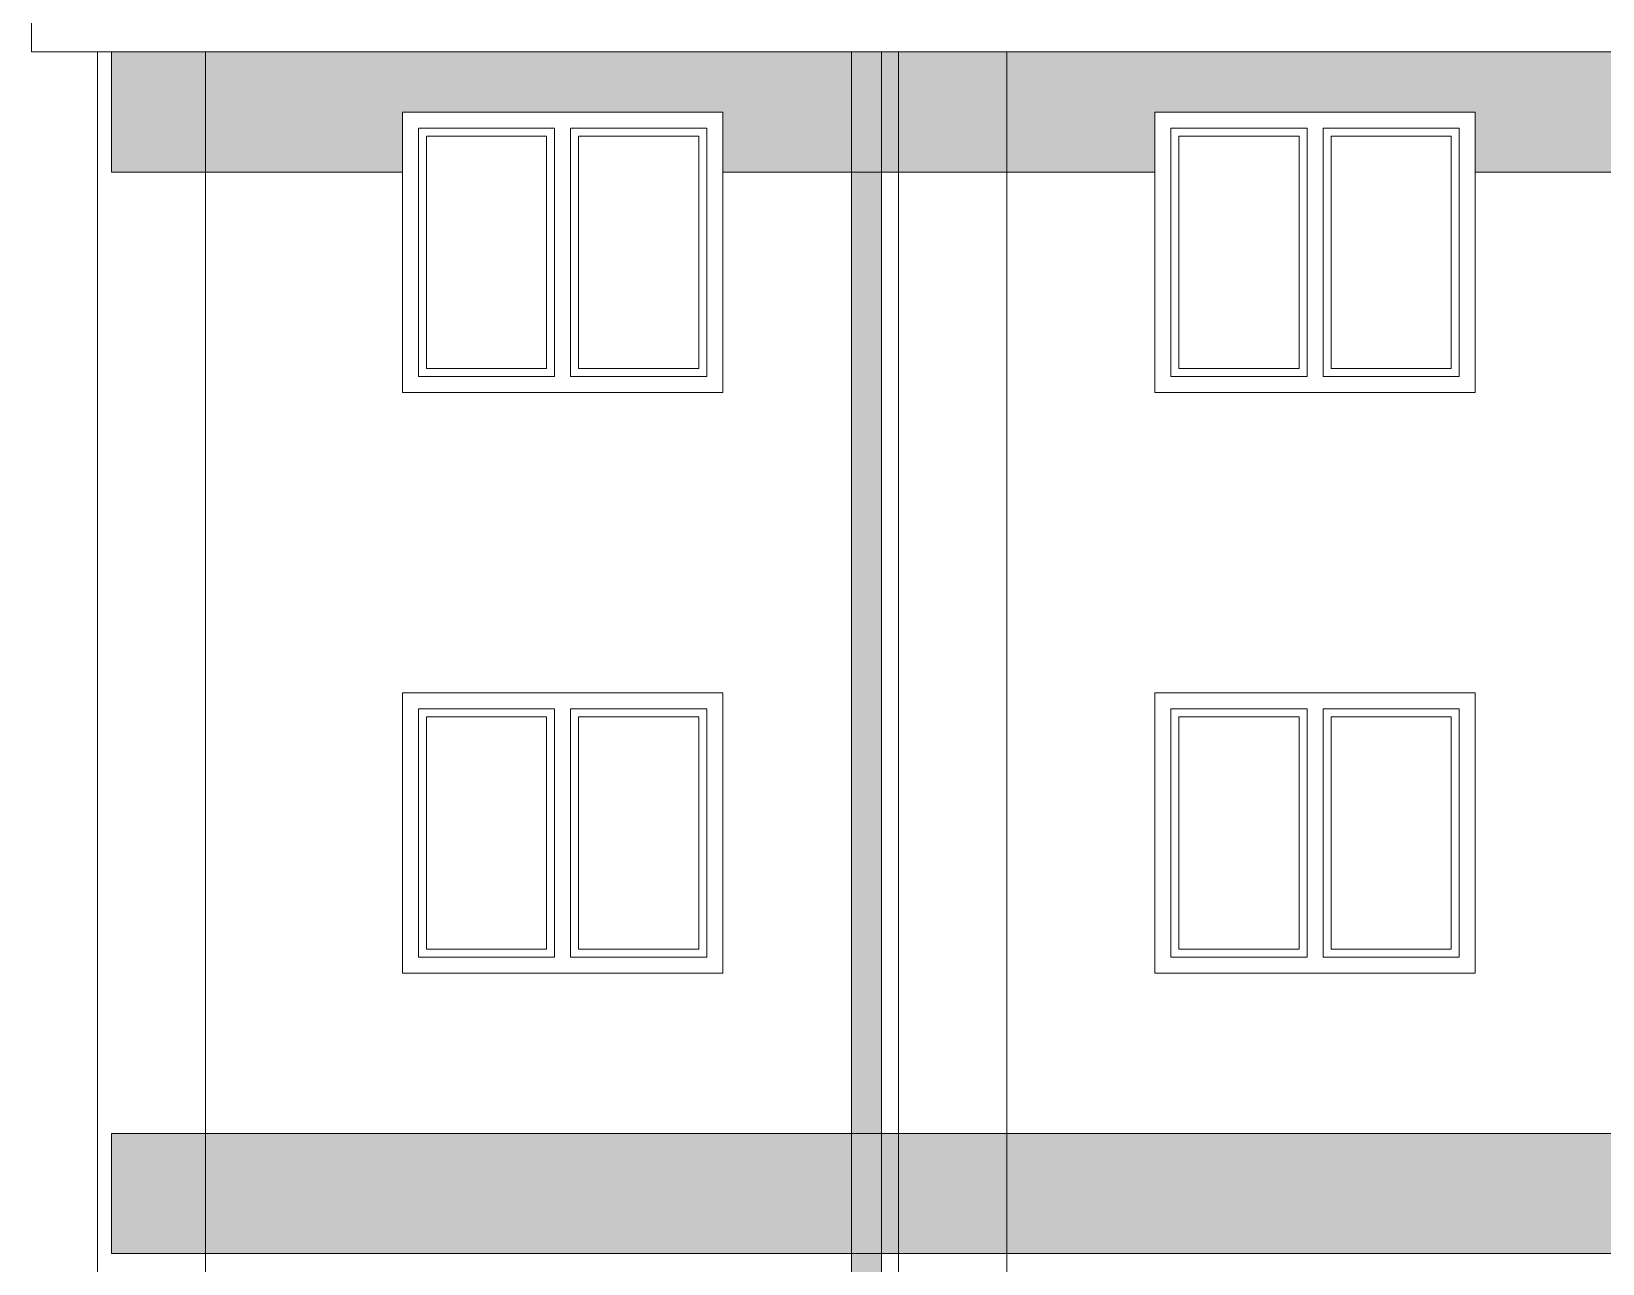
# Model space of a CAD drawing. Header units: millimetres. Extents: x 2791058 to 2855058, y -67651 to -18651.
# Drawn here: x 2803886 to 2807808, y -47997 to -44920 of the extents above; entities that cross this region are included whole.
import ezdxf

# ---------------------------------------------------------------- set-up
doc = ezdxf.new("R2010")
doc.units = ezdxf.units.MM
doc.header["$MEASUREMENT"] = 0
doc.linetypes.add('Hidden Line', pattern=[195.611112, 141.111112, -54.5])
doc.layers.add('Exterior walls', color=7, linetype='Continuous')
for name, color, linetype, lineweight in [('Exterior walls_Pen_No__1', 7, 'Continuous', 0), ('Exterior walls_Pen_No__80', 3, 'Continuous', 0), ('Lines_Pen_No__20', 1, 'Continuous', 0), ('Shell - Roof_Pen_No__21', 7, 'Continuous', 0)]:
    doc.layers.add(name, color=color, linetype=linetype, lineweight=lineweight)

# ---------------------------------------------------------------- blocks, each defined once
blk = doc.blocks.new('Wall_7', base_point=(2806008.2, -44971.4))
at = {"layer": 'Exterior walls', "linetype": 'Continuous', "lineweight": 0}
blk.add_hatch(color=255, dxfattribs=at).paths.add_polyline_path([(2805933.2, -44971.4), (2805933.2, -52077.2), (2806008.2, -52077.2), (2806008.2, -44971.4)])
at = {"layer": 'Exterior walls_Pen_No__1', "color": 7, "linetype": 'Continuous', "lineweight": 0, "flags": 128}
for points in [[(2805933.2, -44971.4), (2805933.2, -52077.2)], [(2806008.2, -44971.4), (2805933.2, -44971.4)], [(2806008.2, -52077.2), (2806008.2, -44971.4)]]:
    blk.add_lwpolyline(points, dxfattribs=at)

msp = doc.modelspace()

# ---------------------------------------------------------------- hatches: boundary and pattern name
at = {"layer": 'Exterior walls_Pen_No__80', "linetype": 'Continuous', "lineweight": 0, "true_color": 0x7fff7f}
for points in [[(2804085.6, -44971.4), (2804085.6, -45271.4), (2804811.8, -45271.4), (2804811.8, -45121.4), (2805611.8, -45121.4), (2805611.8, -45271.4), (2806690.6, -45271.4), (2806690.6, -45121.4), (2807490.6, -45121.4), (2807490.6, -45271.4), (2808507.2, -45271.4), (2808507.2, -45121.4), (2809307.2, -45121.4), (2809307.2, -45271.4), (2810413.6, -45271.4), (2810413.6, -45121.4), (2811213.6, -45121.4), (2811213.6, -45271.4), (2812553.2, -45271.4), (2812553.2, -45121.4), (2813353.2, -45121.4), (2813353.2, -45271.4), (2814500, -45271.4), (2814500, -45121.4), (2815300, -45121.4), (2815300, -45271.4), (2816295.5, -45271.4), (2816295.5, -45121.4), (2817095.5, -45121.4), (2817095.5, -45271.4), (2818213.5, -45271.4), (2818213.5, -45121.4), (2819013.5, -45121.4), (2819013.5, -45271.4), (2819685.6, -45271.4), (2819685.6, -44971.4)], [(2819685.6, -47671.7), (2804085.6, -47671.7), (2804085.6, -47971.7), (2819685.6, -47971.7)]]:
    msp.add_hatch(color=91, dxfattribs=at).paths.add_polyline_path(points)

# ---------------------------------------------------------------- linework, layer by layer
at = {"layer": 'Exterior walls_Pen_No__1', "color": 7, "linetype": 'Continuous', "lineweight": 0, "flags": 128}
msp.add_lwpolyline([(2819685.6, -44971.4), (2804085.6, -44971.4), (2804085.6, -45271.4), (2804811.8, -45271.4), (2804811.8, -45121.4), (2805611.8, -45121.4), (2805611.8, -45271.4), (2806690.6, -45271.4), (2806690.6, -45121.4), (2807490.6, -45121.4), (2807490.6, -45271.4), (2808507.2, -45271.4), (2808507.2, -45121.4), (2809307.2, -45121.4), (2809307.2, -45271.4), (2810413.6, -45271.4), (2810413.6, -45121.4), (2811213.6, -45121.4), (2811213.6, -45271.4), (2812553.2, -45271.4)], dxfattribs=at)
msp.add_lwpolyline([(2819685.6, -47671.7), (2804085.6, -47671.7), (2804085.6, -47971.7), (2819685.6, -47971.7)], close=True, dxfattribs=at)
at = {"layer": 'Lines_Pen_No__20', "color": 1, "linetype": 'Hidden Line', "lineweight": 0}
for p, q in [((2805611.8, -45121.4), (2804811.8, -45121.4)), ((2804811.8, -45191.4), (2804811.8, -45121.4)), ((2805611.8, -45191.4), (2805611.8, -45121.4)), ((2807490.6, -45121.4), (2806690.6, -45121.4)), ((2806690.6, -45191.4), (2806690.6, -45121.4)), ((2807490.6, -45191.4), (2807490.6, -45121.4)), ((2805611.8, -46571.4), (2804811.8, -46571.4)), ((2804811.8, -46641.4), (2804811.8, -46571.4)), ((2805611.8, -46641.4), (2805611.8, -46571.4)), ((2807490.6, -46571.4), (2806690.6, -46571.4)), ((2806690.6, -46641.4), (2806690.6, -46571.4)), ((2807490.6, -46641.4), (2807490.6, -46571.4))]:
    msp.add_line(p, q, dxfattribs=at)
at = {"layer": 'Lines_Pen_No__20', "color": 1, "linetype": 'Continuous', "lineweight": 0}
for p, q in [((2805171.8, -45761.4), (2805171.8, -45181.4)), ((2805191.8, -45781.4), (2805191.8, -45161.4)), ((2805231.8, -45781.4), (2805231.8, -45161.4)), ((2805251.8, -45761.4), (2805251.8, -45181.4)), ((2807050.6, -45761.4), (2807050.6, -45181.4)), ((2807070.6, -45781.4), (2807070.6, -45161.4)), ((2807110.6, -45781.4), (2807110.6, -45161.4)), ((2807130.6, -45761.4), (2807130.6, -45181.4)), ((2805171.8, -47211.4), (2805171.8, -46631.4)), ((2805191.8, -47231.4), (2805191.8, -46611.4)), ((2805231.8, -47231.4), (2805231.8, -46611.4)), ((2805251.8, -47211.4), (2805251.8, -46631.4)), ((2807050.6, -47211.4), (2807050.6, -46631.4)), ((2807070.6, -47231.4), (2807070.6, -46611.4)), ((2807110.6, -47231.4), (2807110.6, -46611.4)), ((2807130.6, -47211.4), (2807130.6, -46631.4))]:
    msp.add_line(p, q, dxfattribs=at)
for points in [[(2804811.8, -45821.4), (2805611.8, -45821.4), (2805611.8, -45121.4), (2804811.8, -45121.4)], [(2806690.6, -45821.4), (2807490.6, -45821.4), (2807490.6, -45121.4), (2806690.6, -45121.4)], [(2804811.8, -47271.4), (2805611.8, -47271.4), (2805611.8, -46571.4), (2804811.8, -46571.4)], [(2806690.6, -47271.4), (2807490.6, -47271.4), (2807490.6, -46571.4), (2806690.6, -46571.4)]]:
    msp.add_lwpolyline(points, close=True, dxfattribs=at)
for points in [[(2805191.8, -45161.4), (2804851.8, -45161.4), (2804851.8, -45781.4), (2805191.8, -45781.4)], [(2805171.8, -45181.4), (2804871.8, -45181.4), (2804871.8, -45761.4), (2805171.8, -45761.4)], [(2805231.8, -45781.4), (2805571.8, -45781.4), (2805571.8, -45161.4), (2805231.8, -45161.4)], [(2805251.8, -45761.4), (2805551.8, -45761.4), (2805551.8, -45181.4), (2805251.8, -45181.4)], [(2807070.6, -45161.4), (2806730.6, -45161.4), (2806730.6, -45781.4), (2807070.6, -45781.4)], [(2807050.6, -45181.4), (2806750.6, -45181.4), (2806750.6, -45761.4), (2807050.6, -45761.4)], [(2807110.6, -45781.4), (2807450.6, -45781.4), (2807450.6, -45161.4), (2807110.6, -45161.4)], [(2807130.6, -45761.4), (2807430.6, -45761.4), (2807430.6, -45181.4), (2807130.6, -45181.4)], [(2805191.8, -46611.4), (2804851.8, -46611.4), (2804851.8, -47231.4), (2805191.8, -47231.4)], [(2805171.8, -46631.4), (2804871.8, -46631.4), (2804871.8, -47211.4), (2805171.8, -47211.4)], [(2805231.8, -47231.4), (2805571.8, -47231.4), (2805571.8, -46611.4), (2805231.8, -46611.4)], [(2805251.8, -47211.4), (2805551.8, -47211.4), (2805551.8, -46631.4), (2805251.8, -46631.4)], [(2807070.6, -46611.4), (2806730.6, -46611.4), (2806730.6, -47231.4), (2807070.6, -47231.4)], [(2807050.6, -46631.4), (2806750.6, -46631.4), (2806750.6, -47211.4), (2807050.6, -47211.4)], [(2807110.6, -47231.4), (2807450.6, -47231.4), (2807450.6, -46611.4), (2807110.6, -46611.4)], [(2807130.6, -47211.4), (2807430.6, -47211.4), (2807430.6, -46631.4), (2807130.6, -46631.4)]]:
    msp.add_lwpolyline(points, dxfattribs=at)
at = {"layer": 'Shell - Roof_Pen_No__21', "color": 7, "linetype": 'Continuous', "lineweight": 0}
for p, q in [((2803885.6, -44971.4), (2803885.6, -44721.4)), ((2803885.6, -44971.4), (2812085.6, -44971.4)), ((2804050.6, -44971.4), (2804050.6, -52586.9)), ((2804320.6, -44971.4), (2804320.6, -52087.9)), ((2806050.6, -44971.4), (2806050.6, -52087.9)), ((2806320.6, -44971.4), (2806320.6, -52087.9)), ((2805611.8, -45121.4), (2804811.8, -45121.4)), ((2804811.8, -45121.4), (2804811.8, -45821.4)), ((2805611.8, -45821.4), (2805611.8, -45121.4)), ((2807490.6, -45121.4), (2806690.6, -45121.4)), ((2806690.6, -45121.4), (2806690.6, -45821.4)), ((2807490.6, -45821.4), (2807490.6, -45121.4)), ((2804811.8, -45821.4), (2805611.8, -45821.4)), ((2806690.6, -45821.4), (2807490.6, -45821.4)), ((2805611.8, -46571.4), (2804811.8, -46571.4)), ((2804811.8, -46571.4), (2804811.8, -47271.4)), ((2805611.8, -47271.4), (2805611.8, -46571.4)), ((2807490.6, -46571.4), (2806690.6, -46571.4)), ((2806690.6, -46571.4), (2806690.6, -47271.4)), ((2807490.6, -47271.4), (2807490.6, -46571.4)), ((2804811.8, -47271.4), (2805611.8, -47271.4)), ((2806690.6, -47271.4), (2807490.6, -47271.4))]:
    msp.add_line(p, q, dxfattribs=at)

# ---------------------------------------------------------------- block references
at = {"layer": 'Exterior walls', "color": 7, "lineweight": 0}
msp.add_blockref('Wall_7', (2806008.2, -44971.4), dxfattribs=at)

doc.saveas('drawing.dxf')
